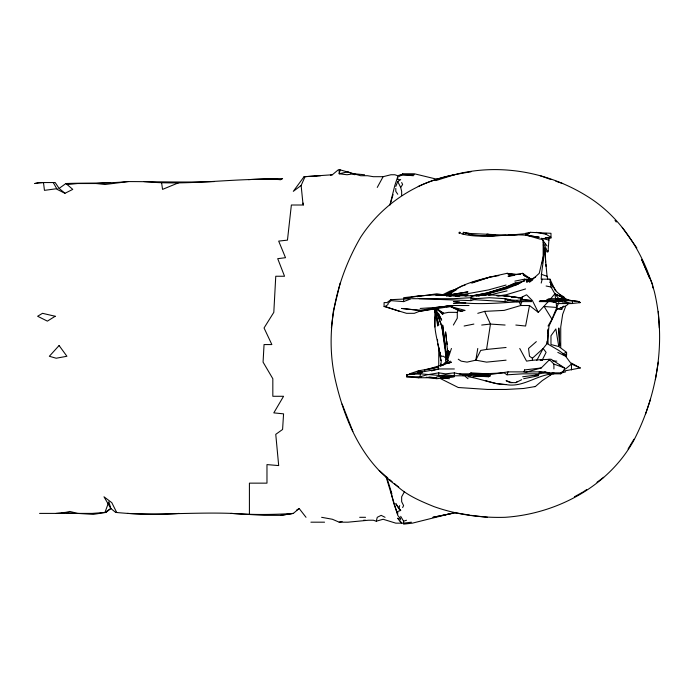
<?xml version="1.0" encoding="UTF-8"?>
<svg xmlns="http://www.w3.org/2000/svg" width="694" height="694" viewBox="0 0 694 694"><rect width="100%" height="100%" fill="white"/><g stroke="black" fill="none" stroke-linecap="round" stroke-linejoin="round"><path stroke-width="1.04" d="M547.896 333.007L548.052 329.928M439.302 349.715L440.699 360.177C439.84 345.317 432.562 330.812 435.511 315.588M446.65 359.197L447.526 348.466M398.729 487.049C362.606 462.915 344.597 420.651 335.289 379.687C324.28 330.917 335.861 279.873 360.663 237.209C381.891 204.53 416.053 181.819 454.353 174.749C499.029 163.003 548.043 171.834 587.081 196.211C621.529 217.343 643.867 253.605 654.425 291.862C666.223 341.63 657.209 395.06 633.926 440.196C608.508 486.407 556.727 513.872 505.102 517.308C481.003 517.993 456.617 514.688 433.863 506.568C419.688 500.782 405.452 494.779 394.6 483.666M524.404 371.88L524.621 369.928L541.207 367.976L549.023 360.177L550.004 360.177L553.907 364.072L564.638 367.976L564.638 368.956L565.61 368.956L571.466 364.072L580.253 367.976L564.638 370.908M331.385 327.976L333.337 311.372L340.173 283.074M549.023 238.181L548.052 251.844L547.072 251.844L546.013 247.94M458.257 359.197L461.189 361.149L467.045 362.129L475.824 360.177L480.708 350.418L486.563 349.438L490.467 324.072L484.612 311.372L477.776 313.324M440.699 366.18L441.341 360.177M477.776 348.466L475.824 360.177L486.563 362.129L506.082 360.177M555.469 290.881L550.004 279.17L541.207 279.17C541.632 265.811 546.317 252.555 542.587 239.152M655.396 379.687L658.32 362.129M542.257 262.887L542.986 258.732M484.612 311.372L504.13 310.4L520.717 305.516L529.505 305.516L525.601 326.024L515.842 325.044M446.745 359.197L448.498 350.418L446.546 359.197L449.478 351.39M521.584 301.612L520.717 305.516L519.155 301.612M522.018 299.669L522.669 296.737M543.168 256.719L539.255 273.315L529.505 282.102L532.801 279.699M414.335 174.749L400.681 174.749L397.749 175.721L394.825 174.749L390.922 174.749L383.114 176.692L373.355 176.692L367.499 175.721L360.663 175.721L340.173 169.865L339.192 173.769L347 174.749L353.827 173.769L364.576 174.749M321.626 517.308L332.365 519.259L339.192 522.183L347.972 522.183L368.479 520.231L373.355 520.231L376.287 521.203L377.258 517.308L381.162 515.356L385.066 517.308M541.207 283.074L542.196 279.17M445.574 361.149L445.574 357.245L447.526 350.418L445.574 331.871L446.546 339.192M393.073 194.563L389.941 205.008L394.825 185.48L397.749 176.692L397.749 179.625L400.681 179.625L397.749 181.576L395.797 186.452M451.43 348.466L447.526 360.177L443.622 365.053M397.749 513.404L397.749 511.452L400.681 510.472L398.729 508.52L399.701 505.596M436.795 376.764L454.353 376.764L420.2 373.832L406.528 374.812L406.528 376.764L420.2 376.764L427.036 374.812L438.747 372.86L445.574 373.832L454.353 372.86L463.141 374.812L504.13 372.86L507.054 374.812L508.034 371.88L545.12 371.88L549.023 372.86L560.735 372.86L563.658 370.908L564.638 367.976L550.975 359.197C542.847 359.83 534.58 359.605 526.572 361.149L519.745 348.466M523.97 371.88L524.621 369.928M645.637 413.85L650.521 399.215M565.61 306.496L562.687 314.304L560.735 326.995L560.735 347.486M548.052 326.024L551.956 319.179L558.783 302.593M320.654 175.721L304.067 176.692L293.319 191.336L301.135 185.48L305.039 176.692L332.365 174.749L338.221 169.865L340.173 169.865M556.232 303.269L556.831 309.42L549.023 326.024L547.072 343.582L543.168 348.466L532.428 358.225L532.428 360.177M407.187 375.463L406.528 376.764L418.239 377.736L436.795 377.736L429.439 377.215M453.382 325.044L457.285 318.208L457.285 312.352L458.257 310.4M443.943 364.402L444.594 363.101M402.633 507.548L403.604 505.596L401.653 501.684L401.653 496.8L404.585 491.439M472.892 376.764L485.592 375.784L486.563 373.832L488.515 374.326M557.811 308.448L559.763 309.42L561.715 309.42L563.381 306.08M542.101 360.351L546.1 352.37L543.168 348.466L536.818 360.36M377.258 187.432L383.114 176.692M628.07 448.992L633.926 439.224M401.653 195.24L401.653 191.336L400.681 187.432L402.633 184.5L401.653 182.548M548.173 301.743L538.292 312.352L529.505 305.516M550.854 298.567L554.879 293.814L550.975 286.978L550.004 279.17M400.681 175.721L402.633 173.769L414.335 173.769L437.767 179.442M390.922 300.641L387.989 303.564L387.989 304.545L385.066 306.496L384.086 306.496L384.086 302.593L387.018 302.593L390.922 299.669L411.412 298.689L403.604 301.612L390.922 300.641L390.922 299.669M459.237 233.305L460.209 232.325L459.237 232.325L459.237 233.305L460.209 233.305L459.237 232.325M437.524 309.177L442.642 314.304L443.622 313.324L448.498 312.352L457.285 312.352M530.476 232.325L525.601 233.305L525.601 235.257L530.476 232.325L550.975 233.305L550.975 238.181L545.605 237.695M547.072 251.844L548.052 250.864M445.713 362.962L448.498 360.177L442.642 365.053M412.383 298.689L453.382 298.689L470.94 297.717L475.824 298.689L489.496 297.717L505.102 298.689L509.006 300.641L516.813 301.612L531.457 301.612L531.457 300.641C524.161 298.906 517.169 301.3 509.986 299.669L509.006 300.641L505.102 301.612L473.872 299.669L470.94 300.641L419.228 298.689M540.236 300.641L539.255 301.612L562.687 301.612L552.927 300.641L547.072 301.612L540.236 300.641L546.1 301.612M469.968 373.832L470.94 372.86L487.544 373.832L488.515 376.764L490.467 375.784L485.592 375.784M568.542 303.564L566.59 305.516L556.831 309.42M545.12 371.88L544.148 372.86L539.255 373.832L522.669 373.832L507.054 374.812M539.255 373.832L539.255 371.88L550.004 373.832L560.735 373.832L563.658 370.908M536.332 341.63L528.524 348.466L529.505 356.274L532.428 358.225M440.699 377.736L440.699 378.716L458.257 387.504L487.544 389.455L506.082 389.455L523.649 388.484L535.352 386.532L542.196 380.668L550.975 374.812L550.004 374.812M306.019 517.308L299.175 508.52L293.319 513.404L280.636 515.356L264.05 515.356L230.859 513.404M61.055 513.404L69.834 511.452L77.641 513.404L93.256 514.375L105.939 512.424L110.823 508.52L108.871 501.684L104.968 512.424L92.285 513.404L39.575 513.404M596.979 482.304L603.676 477.29M57.003 188.681L44.459 190.356L43.479 182.548L34.7 183.528L38.604 182.548L55.19 182.548L59.094 188.404L65.93 183.528C86.542 182.748 106.885 183.684 127.418 181.576C156.428 181.602 185.289 182.548 214.273 181.576M511.938 382.62L506.082 380.668L509.986 382.62L515.842 382.62L517.551 381.396M447.326 295.375L456.878 289.415M398.729 176.692L401.653 174.749L413.364 175.721M179.147 513.404C158.006 515.234 136.796 514.375 115.698 512.424L110.823 508.52L104.968 512.424L105.939 512.424M584.053 491.335L586.69 489.582M448.74 295.514L451.43 293.814L448.723 295.384M296.572 510.151L299.175 508.52M535.681 276.897L526.572 282.102L529.505 281.261M574.398 496.8L583.177 491.925M515.842 285.026L526.572 279.17L531.83 279.552M53.238 182.548L57.142 189.384L64.958 193.288L72.766 189.384L65.93 183.528L67.882 184.5L77.641 183.528L96.18 183.528L109.843 182.548M144.005 181.576C189.575 186.07 235.145 177.499 280.636 179.625L282.588 178.644L266.002 178.644L248.435 179.625M441.584 295.314L450.449 290.881L456.305 289.207M443.397 295.384L462.161 286.006M475.824 298.689L473.872 299.669L470.94 297.717L470.94 300.641M517.793 297.717L520.717 297.717L526.572 294.785L532.428 300.641L538.292 312.352M440.699 366.024L450.449 361.149M515.842 382.62L521.697 379.687M448.498 363.474L451.43 362.129L424.216 370.301M443.622 295.41L449.478 292.747M507.054 286.978L515.842 283.074M514.861 284.054L506.082 287.958L487.544 293.814L478.339 295.904M179.147 182.548L162.543 189.384L161.572 182.548M418.239 186.452C434.895 178.679 452.826 174.541 470.94 171.817M435.815 308.448L419.228 311.372L414.335 313.324L406.528 313.324L384.086 306.496M521.697 282.293C505.267 288.27 488.515 293.415 471.139 295.956M518.765 283.855L506.082 288.93L487.544 293.814L476.266 295.956M562.687 353.827L566.59 352.37L566.59 355.293M471.92 283.074L489.496 277.218L507.054 273.315L515.425 274.434M419.228 311.372L450.449 306.496L460.209 311.372L465.093 310.4L450.449 306.496L446.251 306.8M561.715 372.86L565.61 371.88M455.333 512.424L412.383 523.155L403.604 524.135L403.604 521.203L406.528 520.231M435.815 180.596L454.353 174.749M487.544 292.833L506.082 286.978L514.861 283.074L524.621 281.122M489.548 292.512L506.03 287.307M456.305 512.502L432.891 517.308L452.401 513.404M470.992 282.77L489.496 277.218L498.821 275.579M463.141 285.711L465.093 285.121M525.601 288.93L506.082 294.785L497.884 295.956M453.564 290.942L450.449 291.862L452.514 291.315M489.496 277.218C474.228 281.001 458.665 285.182 446.546 295.765L449.478 294.785L468.016 291.862L451.482 294.612M506.082 285.026L488.515 289.91L467.045 293.814L446.389 295.922M525.714 372.288L541.207 367.976M431.425 370.908L438.747 368.956L454.353 368.956M330.413 175.235L332.365 174.749M464.113 326.024L473.872 324.072M508.034 371.88L488.515 374.812L470.94 375.784L454.353 375.784L445.574 374.812L438.747 375.784L438.747 372.86M553.907 372.86L550.004 373.832L549.023 372.86M339.192 522.183L342.125 521.454M488.611 295.271L507.054 290.881M428.372 369.442L438.747 367.005L418.239 370.908L409.46 373.832L414.335 374.378M530.78 280.22L526.572 281.122L530.78 280.523M421.18 295.765L417.059 296.633L436.795 293.814L450.449 295.765L435.815 294.785L451.43 295.765L436.795 294.785L420.2 295.765L403.604 297.717M531.543 279.526L522.669 273.315L508.034 276.247L514.306 275.405M514.861 281.122L524.621 279.17L526.572 279.708M515.842 284.054L519.745 283.273M406.528 374.812L438.747 368.956M418.239 377.736L421.171 377.154M523.649 378.716L538.292 375.784L538.292 374.812L522.669 376.764M553.907 373.832C537.052 374.465 523.337 387.851 506.082 384.58C492.966 384.381 480.916 378.594 468.016 376.764M483.492 295.375L486.563 294.785M535.169 375.393L538.292 374.812M471.131 295.991L488.515 292.833M280.636 515.356L293.319 513.404C272.855 514.774 252.304 514.879 231.839 513.404C197.018 512.155 162.17 515.104 127.418 513.404M420.2 295.765L403.604 298.689L403.604 301.612M419.228 310.4L420.2 310.4L401.653 308.448L419.228 310.4L450.389 305.646M528.524 234.971L526.572 235.257C505.466 233.418 483.614 239.3 463.141 232.325L468.997 233.305L468.997 234.277M128.39 181.576L104.968 184.5L96.18 183.528M547.072 300.641L547.072 299.669L572.446 300.641L579.273 301.612L580.253 302.593L571.466 303.564L556.831 303.564M563.667 354.686L566.59 354.322M411.412 522.183L403.604 523.155L395.797 523.155L383.114 519.259L376.287 521.203M420.2 308.448L435.815 307.468L452.401 305.516M453.382 376.764L436.795 378.716L426.281 377.215M508.034 235.257L529.505 233.305M435.815 307.468L453.382 305.516M481.688 325.044L490.467 324.072L505.102 325.044M56.179 513.404L64.958 512.424L73.737 513.404M464.98 295.982L467.045 295.765M455.689 296.017L468.016 294.785M486.563 349.438L506.082 347.486M503.922 295.965L506.082 295.765M495.022 235.578C483.805 236.376 472.085 236.741 461.189 233.626M531.83 279.777L526.572 280.15L528.672 280.15M471.92 295.765L488.515 294.785L505.102 295.765L519.745 297.717L522.669 299.669L531.457 300.641M453.382 303.564L465.778 302.879M522.669 301.612C499.593 302.81 476.362 305.412 453.382 301.612L459.575 301.959M506.082 235.257L487.544 236.229L487.544 234.277L466.064 233.305M517.325 234.737L507.054 235.257L487.544 234.277L494.371 235.257M304.067 176.692L305.039 176.692M543.168 245.008L544.148 245.008M520.578 274.295L508.034 274.295L510.133 274.442M452.401 295.765L435.815 294.785L453.382 295.765L479.728 295.765M496.644 295.765L505.102 295.765L518.765 297.717M555.634 299.062L554.879 293.814L564.638 298.689L571.466 300.641L579.273 301.612L579.273 302.593L580.253 302.593M451.43 305.516L468.997 305.516M445.574 357.245L444.594 357.245L443.622 356.274L441.67 356.274L440.699 355.293M419.228 372.86L422.152 372.86M459.237 373.832L486.563 373.832M534.38 386.532L535.352 386.532M115.698 512.424L116.679 512.424L111.795 502.656L103.987 496.8L110.823 508.52M359.683 517.308L365.547 517.308M363.595 520.231L365.547 520.231M310.895 522.183L324.558 522.183M453.382 295.765L459.723 296.008M476.11 376.07L488.515 376.764M542.309 360.299L540.236 360.177L542.318 360.438M552.684 360.906L556.831 361.149M571.466 300.641L555.859 299.669L554.879 300.641L544.148 300.641L546.291 300.832M511.348 297.127L520.717 297.717M428.467 377.215L431.59 377.415M266.002 178.644L280.636 179.625M511.487 297.266L513.586 297.414M486.563 234.277L495.022 234.928M555.859 298.689L568.542 299.669L558.783 298.689L549.023 298.689L547.072 299.669L550.975 300.962M556.831 307.468L544.148 306.496L551.956 319.179M556.831 298.689L568.542 299.669M314.798 175.721L316.75 175.912M562.687 302.888L569.514 303.564M506.082 384.58L496.323 383.6L485.592 380.668M567.562 299.669L558.783 298.689L554.879 293.814L565.61 298.689M441.67 377.848L449.478 378.716M470.94 515.356L487.544 517.308M470.94 375.784L463.141 374.812L463.141 375.784M525.601 235.257L539.255 237.209L526.572 235.257L540.236 239.152L550.975 237.209L546.1 234.277L536.332 232.325M453.382 512.424L469.907 515.182M507.054 273.315L513.334 274.572M546.1 286.006L550.975 286.978M509.986 299.669L505.102 298.689L505.102 301.612M550.975 301.508L555.859 302.593L554.879 301.612M542.188 238.424L549.023 240.133M558.783 346.514L550.975 344.562L550.975 335.775L555.859 328.947L558.783 346.514L566.59 352.37M422.143 371.88L418.239 370.908L418.239 373.832M524.621 279.17L526.572 279.76M555.859 181.247L562.687 183.528M541.207 274.295L547.072 276.247L547.809 279.17M552.927 301.612L555.859 302.593M385.066 306.496L399.701 311.372M540.236 175.721L550.975 179.555M450.449 306.496L462.161 311.372M434.843 308.613L443.622 313.324L437.645 309.056M354.808 174.749L347.972 171.817L339.192 173.769L339.192 169.865M544.469 242.735L543.168 242.085L543.168 257.7M522.669 273.315L523.649 275.266L531.63 279.266M557.811 352.37L565.61 356.274L571.466 364.072L571.466 369.928M523.649 275.266L530.676 279.17M571.466 363.101L580.253 367.976M559.39 294.299L563.658 296.737L564.638 297.717L564.638 298.689L561.125 296.347M440.699 364.072L442.451 365.244M566.59 356.274L558.783 350.418L547.072 343.582L547.072 341.517M559.433 365.053L561.168 366.354M389.646 479.615L392.119 481.645M465.093 376.278L468.016 378.716M59.094 188.404L64.958 193.288M564.638 298.689L556.831 291.862L550.004 282.102L553.153 287.507M379.21 470.454L387.989 478.261M530.476 300.641L531.457 301.612M440.69 312.022L442.642 314.304M615.031 220.44L616.272 222.037M541.207 238.181L547.072 245.988M636.858 247.94L622.223 227.45M400.681 510.472L395.797 503.636L398.729 508.52M397.749 194.259L395.797 191.336L395.797 188.404M403.604 521.203L400.681 516.327M435.815 309.42L441.67 320.16L438.521 313.324M400.681 187.432L397.749 181.576M399.701 517.308L400.681 519.259L397.749 515.356L386.098 476.908M649.541 278.199L641.733 259.651L652.473 284.054L652.959 287.958M434.843 308.448L442.451 328.167L437.879 314.304M342.125 404.09L352.856 431.416M397.749 514.375L393.845 503.636L390.765 491.309M561.012 307.468L561.715 309.42M434.192 308.448L438.747 325.044L434.843 309.42L437.767 326.024L437.376 319.769M386.567 476.691L391.893 493.876M445.895 355.944L441.67 325.044L442.338 328.106M303.087 203.056L303.443 205.008M441.67 325.044L445.895 351.719M439.987 352.986L440.699 357.245L437.662 343.478M447.526 350.418L447.83 352.517M446.832 341.283L447.248 344.424M445.158 344.285L442.642 325.044L445.574 349.438L445.574 356.274M547.072 276.247L544.417 248.209M301.135 185.48L303.087 205.008L291.367 205.008L287.463 240.133L278.684 241.104L285.512 257.7L277.713 258.671L284.54 276.247L275.761 276.247L273.809 312.352L264.05 327.976L271.857 344.562L264.05 344.562L263.069 362.129L272.829 378.716L272.829 396.283L283.568 396.283L273.809 412.878L283.568 413.85L282.588 429.465L275.761 434.34L278.684 465.579L266.973 464.598L266.973 483.145L249.415 483.145L249.415 514.375M545.64 262.115L545.12 244.114M545.84 264.275L546.048 266.435M440.17 352.821L440.317 354.92M440.473 357.02L440.699 360.177M658.32 311.372L659.3 327.976M559.763 345.534L558.783 327.976L559.607 345.23M560.735 372.86L560.735 373.832M553.907 364.072L553.907 368.956M549.023 359.197L549.023 360.177M548.052 329.121L548.052 343.582M546.1 233.305L546.1 234.277M520.717 299.669L520.717 301.612M516.813 300.641L516.813 301.612M470.94 372.86L470.94 374.812M463.141 233.305L463.141 234.277M454.353 372.86L454.353 375.784M438.747 347.599L438.747 366.024M434.843 311.372L434.843 326.995M420.2 373.832L420.2 376.764M402.633 173.769L402.633 174.749M59.094 345.534L49.335 356.274L56.179 358.225L66.91 356.274L59.094 345.534M55.19 316.256L47.383 321.131L37.623 316.256L42.508 313.324L55.19 316.256M567.562 300.641L563.658 301.612L572.446 303.564L572.446 300.641L567.562 300.641M401.653 523.155L397.749 518.279L401.653 523.155M437.593 341.457L437.48 339.392L437.55 341.413"/></g></svg>
